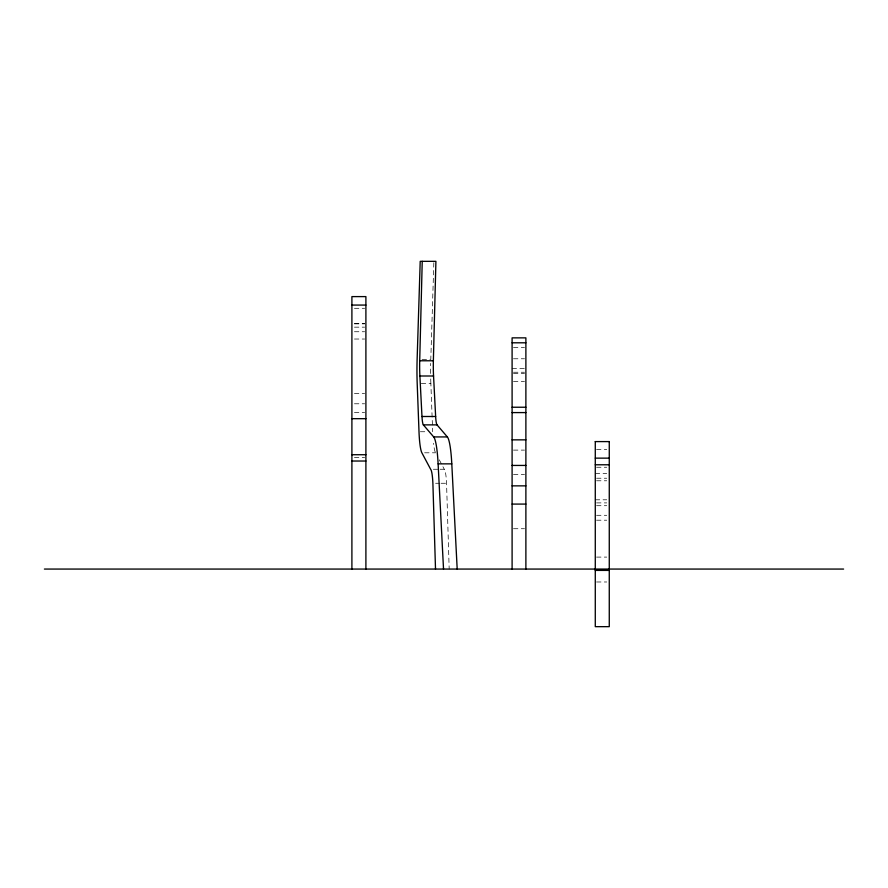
<?xml version="1.0" encoding="UTF-8"?>
<svg xmlns="http://www.w3.org/2000/svg" width="888" height="888" viewBox="0 0 888 888"><rect width="100%" height="100%" fill="white"/><g stroke="black" fill="none" stroke-linecap="round" stroke-linejoin="round"><path stroke-width="0.67" stroke-dasharray="4.44 3.33" d="M433.832 262.726L430.791 359.429L421.223 359.429M354.445 308.303L364.624 308.303M354.445 323.354L364.624 323.354M354.445 323.865L364.624 323.865M354.445 327.161L364.624 327.161M354.445 331.746L364.624 331.746M354.445 339.027L364.624 339.027M513.475 347.43L524.508 347.43M513.475 358.774L524.508 358.774M512.099 368.498L524.508 368.465M513.475 372.25L524.508 372.25M513.475 373.504L524.508 373.504M513.475 381.607L524.508 381.607M421.289 383.416L430.858 383.416L432.667 431.746M354.445 393.406L364.624 393.406M354.445 403.785L364.624 403.785M354.445 412.443L364.624 412.443M420.368 431.746L425.84 431.746M596.547 449.472L606.726 449.472M513.475 450.105L524.508 450.105M424.619 452.802L435.553 452.802M354.445 457.531L364.624 457.531M596.547 467.255L606.726 467.255M433.355 469.253L438.827 469.253M440.193 469.253L444.289 469.253A20.946 2.775 -90 0 1 446.553 483.261L449.184 569.064M595.282 473.393L606.726 473.437M513.475 474.481L524.508 474.481M596.547 478.221L606.726 478.221M596.547 480.785L606.726 480.785M435.62 483.261L439.715 483.261M441.081 483.261L446.553 483.261M595.282 499.8L606.726 499.8M596.547 502.897L606.726 502.897M596.547 505.705L606.726 505.705M596.547 515.295L606.726 515.295M596.547 520.202L606.726 520.202M513.475 528.726L524.508 528.726M596.547 557.098L606.726 557.098M596.547 581.984L606.726 581.984M439.294 459.851L444.289 469.253M430.858 383.416A47.608 6.294 -90 0 1 430.691 377.5M430.636 373.482A47.608 6.294 -90 0 1 430.691 363.403M435.209 452.048A30.17 3.985 -90 0 1 433.499 443.279"/><path stroke-width="1.33" d="M443.523 569.064L438.117 463.858A42.968 5.683 -90 0 0 433.688 436.929L423.354 424.875A13.409 1.776 -90 0 1 421.978 416.494L419.891 376.001A27.561 3.641 90 0 1 419.702 360.772L422.233 261.338M457.187 569.064L451.792 463.858A42.968 5.683 90 0 0 447.352 436.929L437.029 424.875A13.409 1.776 90 0 1 435.642 416.494L433.555 376.001A27.561 3.641 90 0 1 433.366 360.772L435.908 261.338L420.213 261.338L417.127 359.429A47.608 6.294 90 0 0 417.194 383.416L419.003 431.746A30.17 3.985 -90 0 0 421.878 452.802L430.625 469.253A20.946 2.775 -90 0 1 432.889 483.261L435.509 569.064M351.903 305.072L365.9 305.072M512.099 342.801L525.885 342.801M419.702 360.772L433.366 360.772M419.891 376.001L433.555 376.001M512.099 407.237L525.885 407.237M512.099 412.587L525.885 412.587M421.978 416.494L435.642 416.494M351.903 418.681L365.9 418.681M423.354 424.875L437.029 424.875M433.688 436.929L447.352 436.929M512.099 439.849L525.885 439.849M595.282 441.591L609.268 441.591M351.903 454.723L365.9 454.723M595.282 458.141L609.268 458.141M351.903 461.027L365.9 461.027M438.117 463.858L451.792 463.858M595.282 464.779L609.268 464.779M512.099 465.434L525.885 465.434M512.099 485.858L525.885 485.858M512.099 504.084L525.885 504.084M44.4 569.064L843.6 569.064M595.282 570.396L609.268 570.396M609.268 441.558L609.268 626.662L595.282 626.662L595.282 441.558M525.885 569.064L525.885 337.862L512.099 337.862L512.099 569.064M365.9 569.064L365.9 296.603L351.903 296.603L351.903 569.064"/></g></svg>
